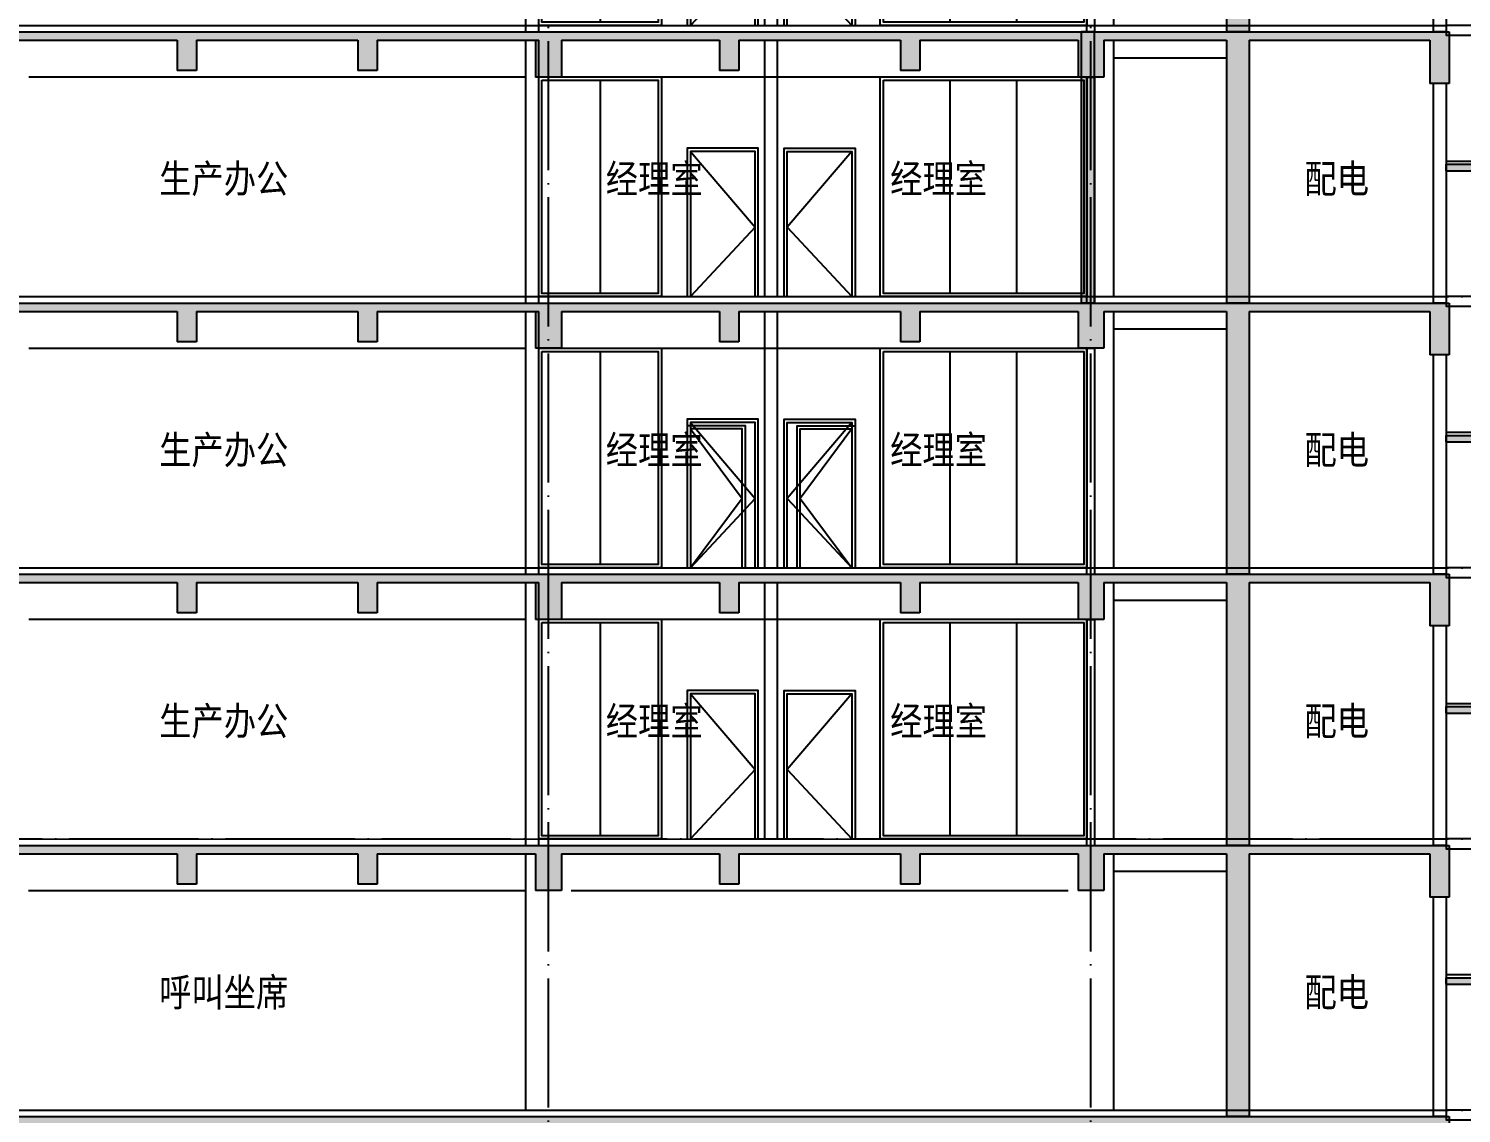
# Model space of a CAD drawing. Header units: millimetres. Extents: x 500457 to 783861, y -293369 to -162148.
# Drawn here: x 605689 to 627875, y -212101 to -195301 of the extents above; entities that cross this region are included whole.
import ezdxf

# ---------------------------------------------------------------- set-up
doc = ezdxf.new("R2010")
doc.units = ezdxf.units.MM
doc.header["$LTSCALE"] = 1000
doc.linetypes.add('DOTE', pattern=[2.42, 2, -0.2, 0.02, -0.2])
for name, color, linetype in [('A-DOOR-FIRE', 4, 'Continuous'), ('A-ELEV-WIN3', 251, 'Continuous'), ('A-SECT-SURF', 6, 'Continuous'), ('A-看线', 115, 'Continuous'), ('DOTE', 1, 'DOTE'), ('LY_MC_section A_A$0$A31----(18)', 140, 'Continuous'), ('PUB_HATCH', 8, 'Continuous'), ('PUB_TEXT', 7, 'Continuous'), ('STAIR', 2, 'Continuous'), ('WALL', 255, 'Continuous'), ('WINDOW', 4, 'Continuous'), ('板洞', 6, 'Continuous')]:
    doc.layers.add(name, color=color, linetype=linetype)
doc.styles.add('TSSD_Norm', font='tssdeng.shx', dxfattribs={"bigfont": 'hztxt.shx'})

# ---------------------------------------------------------------- blocks, each defined once
blk = doc.blocks.new('A$C0981fa51')
at = {"layer": 'A-DOOR-FIRE'}
for points in [[(900, -2300), (900, -100), (0, -100), (0, -2300)], [(850, -2300), (850, -150), (50, -150), (50, -2300)]]:
    blk.add_lwpolyline(points, dxfattribs=at)
at = {"layer": 'A-ELEV-WIN3'}
blk.add_lwpolyline([(50, -150), (850, -1225), (50, -2300)], dxfattribs=at)
blk = doc.blocks.new('A$C5e2bc803')
at = {"layer": 'PUB_HATCH'}
blk.add_hatch(color=256, dxfattribs=at).paths.add_polyline_path([(1, -570), (-2900, -570), (-2900, -670), (1, -670)])
at = {"layer": 'STAIR'}
for points in [[(-1350, 1580), (-1350, 3530)], [(-1350, 2680), (-1610, 2680), (-1610, 1450), (-1610, 1400), (-1610, -520), (-1550, -520), (-1550, 2620), (-1350, 2620)], [(-2900, 1580), (-1550, 1580)], [(-1550, 1580), (0, 1580), (0, 1430), (-1550, 1430)], [(-2900, 1430), (-1550, 1430)], [(-2900, 1280), (-1550, 1280)], [(-2900, 1130), (-1550, 1130)], [(-2900, 980), (-1550, 980)], [(-2900, 830), (-1550, 830)], [(-2900, 680), (-1550, 680)], [(-2900, 530), (-1550, 530)], [(-1290, -520), (-1290, 580), (-1609, 580)], [(-1350, -520), (-1350, 520), (-1549, 520)], [(-2900, 380), (-1550, 380)], [(-2900, 230), (-1550, 230)], [(-2900, 80), (-1550, 80)], [(-2900, -70), (-1550, -70)], [(-2900, -220), (-1550, -220)], [(-2900, -370), (-1550, -370)], [(1, -520), (-2900, -520)], [(-2900, -520), (-1550, -520)]]:
    blk.add_lwpolyline(points, dxfattribs=at)
at = {"layer": 'WALL'}
for p, q in [((1, -570), (-2900, -570)), ((-2900, -670), (-2900, -570)), ((1, -670), (1, -570)), ((1, -670), (-2900, -670))]:
    blk.add_line(p, q, dxfattribs=at)
blk = doc.blocks.new('A$Cdcaa37b3')
at = {"layer": 'LY_MC_section A_A$0$A31----(18)'}
for p in [(1347, 39120), (1347, 34920), (1347, 30720), (1347, 26520), (1347, 22320)]:
    blk.add_blockref('A$C5e2bc803', p, dxfattribs=at)
blk = doc.blocks.new('A$C50e83559')
at = {"layer": 'PUB_HATCH'}
for points in [[(64201, -137), (64401, -180), (66850, -180), (67000, -137), (67000, -50), (64201, -50)], [(67000, -137), (66850, -180), (66850, -650), (67150, -650), (67150, -180)], [(67000, -137), (67150, -180), (69650, -180), (69800, -137), (69800, -50), (67000, -50)], [(69800, -137), (69650, -180), (69650, -650), (69950, -650), (69950, -180)], [(69800, -137), (69950, -180), (72401, -180), (72601, -137), (72601, -50), (69800, -50)], [(72601, -137), (72401, -180), (72401, -750), (72801, -750), (72801, -180)], [(72601, -137), (72801, -180), (75250, -180), (75400, -137), (75400, -50), (72601, -50)], [(75400, -137), (75250, -180), (75250, -650), (75550, -650), (75550, -180)], [(75400, -137), (75550, -180), (78050, -180), (78200, -137), (78200, -50), (75400, -50)], [(78200, -137), (78050, -180), (78050, -650), (78350, -650), (78350, -180)], [(78200, -137), (78350, -180), (80801, -180), (81001, -137), (81001, -50), (78200, -50)], [(81001, -137), (80801, -180), (80801, -750), (81201, -750), (81201, -180)], [(81001, -137), (81201, -180), (83100, -180), (83333, -137), (83450, -50), (81001, -50)], [(83333, -137), (83100, -180), (83100, -4250), (83450, -4250), (83450, -180)], [(83333, -137), (83450, -180), (86250, -180), (86550, -50), (83450, -50)], [(86550, -50), (86250, -180), (86250, -850), (86550, -850)]]:
    blk.add_hatch(color=256, dxfattribs=at).paths.add_polyline_path(points)
at = {"layer": 'A-SECT-SURF'}
blk.add_lwpolyline([(100, 50), (86500, 49)], dxfattribs=at)
at = {"layer": 'A-看线'}
for points in [[(72251, -4150), (72251, -180)], [(81351, -180), (81351, -4150)]]:
    blk.add_lwpolyline(points, dxfattribs=at)
at = {"layer": 'WALL'}
for p, q in [((64201, -50), (67000, -50)), ((64401, -180), (66850, -180)), ((66850, -180), (66850, -650)), ((67000, -50), (69800, -50)), ((67150, -180), (67150, -650)), ((67150, -180), (69650, -180)), ((69650, -180), (69650, -650)), ((69800, -50), (72601, -50)), ((69950, -180), (69950, -650)), ((69950, -180), (72401, -180)), ((72401, -180), (72401, -750)), ((72601, -50), (75400, -50)), ((72801, -180), (72801, -750)), ((72801, -180), (75250, -180)), ((75250, -180), (75250, -650)), ((75400, -50), (78200, -50)), ((75550, -180), (75550, -650)), ((75550, -180), (78050, -180)), ((78050, -180), (78050, -650)), ((78200, -50), (81001, -50)), ((78350, -180), (78350, -650)), ((78350, -180), (80801, -180)), ((80801, -180), (80801, -750)), ((81001, -50), (83450, -50)), ((81201, -180), (81201, -750)), ((81201, -180), (83100, -180)), ((83100, -180), (83100, -4250)), ((83450, -50), (86550, -50)), ((83450, -180), (83450, -4250)), ((83450, -180), (86250, -180)), ((86250, -180), (86250, -850)), ((86550, -50), (86550, -850)), ((67150, -650), (66850, -650)), ((69950, -650), (69650, -650)), ((75550, -650), (75250, -650)), ((78350, -650), (78050, -650)), ((72801, -750), (72401, -750)), ((81201, -750), (80801, -750)), ((86550, -850), (86250, -850)), ((86300, -850), (86300, -4250)), ((86500, -850), (86300, -850)), ((86500, -850), (86500, -4250)), ((83450, -4250), (83100, -4250)), ((86500, -4250), (86300, -4250))]:
    blk.add_line(p, q, dxfattribs=at)
blk = doc.blocks.new('A$C43bf79f6')
at = {"layer": 'A-看线'}
for p, q in [((51201, 349), (52950, 349)), ((34401, 50), (42100, 50)), ((42801, 50), (50500, 50))]:
    blk.add_line(p, q, dxfattribs=at)
blk = doc.blocks.new('A$C4fa677e1')
at = {"layer": 'A-DOOR-FIRE'}
for points in [[(1100, -2300), (1100, 0), (0, 0), (0, -2300)], [(1050, -2300), (1050, -50), (50, -50), (50, -2300)]]:
    blk.add_lwpolyline(points, dxfattribs=at)
at = {"layer": 'A-ELEV-WIN3'}
blk.add_lwpolyline([(50, -50), (1050, -1225), (50, -2300)], dxfattribs=at)
blk = doc.blocks.new('A$C8345690c')
at = {"layer": 'A-看线'}
for p, q in [((78049, 248), (79797, 248)), ((61249, -50), (68948, -50)), ((69649, -50), (77349, -50))]:
    blk.add_line(p, q, dxfattribs=at)
at = {"layer": 'WALL'}
for p, q in [((68947, -3552), (68947, 518)), ((68947, 518), (69147, 518)), ((69147, -3552), (69147, 518)), ((72647, -3452), (72647, 518)), ((72647, 518), (72847, 518)), ((72847, -3452), (72847, 518)), ((77637, -3552), (77637, -52)), ((77637, -52), (77757, -52)), ((77757, -3552), (77757, -52)), ((72647, -3452), (72847, -3452)), ((68947, -3552), (69147, -3552)), ((77637, -3552), (77757, -3552))]:
    blk.add_line(p, q, dxfattribs=at)
at = {"layer": 'WINDOW'}
for p, q in [((75520, -3402), (75520, -100)), ((76553, -3402), (76553, -100))]:
    blk.add_line(p, q, dxfattribs=at)
for points in [[(69147, -50), (71047, -50), (71047, -3452), (69147, -3452)], [(69197, -100), (70997, -100), (70997, -3402), (69197, -3402)], [(74437, -50), (77637, -50), (77637, -3452), (74437, -3452)], [(74487, -100), (77587, -100), (77587, -3402), (74487, -3402)]]:
    blk.add_lwpolyline(points, close=True, dxfattribs=at)
blk.add_lwpolyline([(70097, -100), (70097, -3402)], dxfattribs=at)
at = {"layer": '板洞', "color": 0}
blk.add_blockref('A$C4fa677e1', (71447, -1152), dxfattribs=at)
at = {"layer": '板洞', "color": 0, "xscale": -1}
blk.add_blockref('A$C4fa677e1', (74047, -1152), dxfattribs=at)

msp = doc.modelspace()

# ---------------------------------------------------------------- hatches: boundary and pattern name
at = {"layer": 'PUB_HATCH'}
msp.add_hatch(color=256, dxfattribs=at).paths.add_polyline_path([(621987.4, -195350.7), (621987.4, -199550.4), (622187.4, -199550.4), (622187.4, -195350.7)])

# ---------------------------------------------------------------- linework, layer by layer
at = {"layer": 'DOTE'}
for p, q in [((613737.4, -238632.6), (613737.4, -180499.6)), ((622137.4, -238632.6), (622137.4, -180499.6)), ((536137.4, -199450.7), (633025.1, -199450.7)), ((536137.4, -203650.7), (633025.1, -203650.7)), ((536137.4, -207850.7), (633025.1, -207850.7)), ((536137.4, -212050.7), (633025.1, -212050.7))]:
    msp.add_line(p, q, dxfattribs=at)
at = {"layer": 'WALL'}
for p, q in [((621987.4, -195350.7), (621987.4, -199550.4)), ((622187.4, -195350.7), (621987.4, -195350.7)), ((622187.4, -195350.7), (622187.4, -199550.4)), ((622187.4, -199550.4), (621987.4, -199550.4))]:
    msp.add_line(p, q, dxfattribs=at)

# ---------------------------------------------------------------- block references
at = {"layer": 'LY_MC_section A_A$0$A31----(18)'}
msp.add_blockref('A$C0981fa51', (615887.4, -201350.7), dxfattribs=at)
at = {"layer": 'LY_MC_section A_A$0$A31----(18)', "xscale": -1}
msp.add_blockref('A$C0981fa51', (618487.4, -201350.7), dxfattribs=at)
at = {"layer": '板洞', "xscale": -1}
msp.add_blockref('A$Cdcaa37b3', (628984.9, -235951.5), dxfattribs=at)
at = {"layer": '板洞'}
for name, p in [('A$C50e83559', (541137.4, -191100.7)), ('A$C8345690c', (544440.1, -191798.9)), ('A$C50e83559', (541137.4, -195300.7)), ('A$C8345690c', (544440.1, -195998.9)), ('A$C50e83559', (541137.4, -199500.7)), ('A$C8345690c', (544440.1, -200198.9)), ('A$C50e83559', (541137.4, -203700.7)), ('A$C8345690c', (544440.1, -204398.9)), ('A$C50e83559', (541137.4, -207900.7)), ('A$C43bf79f6', (571287.4, -208700.7)), ('A$C50e83559', (541137.5, -212100.7))]:
    msp.add_blockref(name, p, dxfattribs=at)

# ---------------------------------------------------------------- texts
at = {"layer": 'PUB_TEXT', "style": 'TSSD_Norm'}
for s, p in [('生产办公', (607709.8, -197893.2)), ('经理室', (614625.5, -197893.2)), ('经理室', (619029.2, -197893.2)), ('配电', (625445.1, -197893.2)), ('生产办公', (607709.8, -202093.2)), ('经理室', (614625.5, -202093.2)), ('经理室', (619029.2, -202093.2)), ('配电', (625445.1, -202093.2)), ('生产办公', (607709.8, -206293.2)), ('经理室', (614625.5, -206293.2)), ('经理室', (619029.2, -206293.2)), ('配电', (625445.1, -206293.2)), ('呼叫坐席', (607709.8, -210493.2)), ('配电', (625445.1, -210493.2))]:
    msp.add_text(s, height=500, dxfattribs=at).set_placement(p)

doc.saveas('drawing.dxf')
